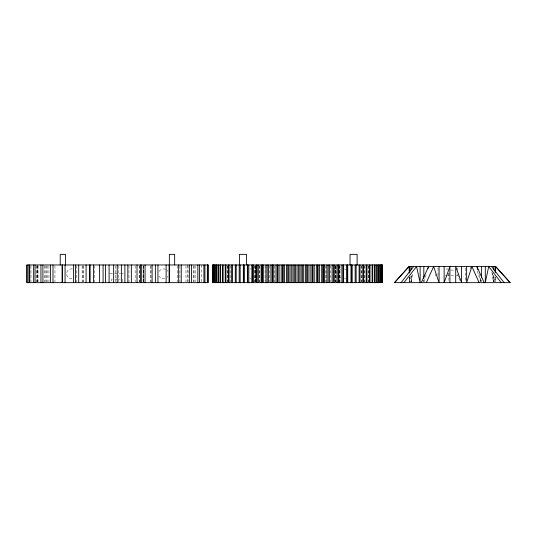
<?xml version="1.0" encoding="UTF-8"?>
<svg xmlns="http://www.w3.org/2000/svg" width="537" height="537" viewBox="0 0 537 537"><rect width="100%" height="100%" fill="white"/><g stroke="black" fill="none" stroke-linecap="round" stroke-linejoin="round"><path stroke-width="0.4" stroke-dasharray="2.69 2.01" d="M495.309 277.018L495.148 281.844L495.121 277.018M495.074 277.018L494.832 281.844L494.799 277.018M411.013 281.844L412 274.602M411.268 281.844L412.49 273.796M423.31 281.844L423.774 280.24L423.821 281.844M424.042 281.885L426.083 274.984M470.217 268.856L470.996 266.553M450.765 270.091L454.45 270.091M109.783 273.81L113.314 273.81M114.582 273.81L120.147 273.81M120.684 273.81L124.215 273.81M445.26 275.4L446.885 275.4M447.549 275.4L449.16 275.4M450.912 275.4L454.45 275.4M456.316 275.4L457.739 275.4M112.414 279.112L111.696 279.112L111.696 281.945M114.864 279.112L117.012 279.112M118.174 279.112L120.147 279.112M122.121 279.112L122.308 281.945M457.47 274.219L458.571 277.287M458.846 278.052L459.672 280.354M435.225 274.219L435.729 275.75M477.413 271.151L480.575 281.885M478.997 273.796L481.313 281.844M491.892 272.185L493.355 281.844M492.402 272.991L493.61 281.844M409.825 282.65L409.55 277.018L409.503 281.844M409.342 277.824L409.476 281.844M448.912 272.991L448.919 281.844M493.718 275.407L493.718 281.844M493.476 275.407L493.476 281.844M481.548 280.24L481.548 281.844M480.803 278.629L480.803 281.844M465.559 268.164L465.559 281.844M457.618 267.97L457.618 270.091M448.966 273.125L448.966 275.4M447.006 267.97L447.006 270.091M437.997 268.164L437.997 276.213M411.147 276.213L411.147 281.844M410.906 276.213L410.906 281.844M409.825 277.018L409.825 281.844M368.389 265.768L368.389 281.844M368.187 265.768L368.187 281.844M364.892 265.768L364.892 281.844M364.657 265.768L364.657 281.844M361.763 265.768L361.763 281.844M361.508 265.768L361.508 281.844M339.975 265.768L340.008 281.844M339.84 265.768L339.84 281.844M339.693 265.768L339.693 281.844M336.075 265.768L336.075 281.844L335.927 265.768M335.853 265.768L335.853 281.844M335.699 265.768L335.699 281.844M335.41 265.768L335.41 281.844M334.981 265.768L334.981 281.844M330.611 265.768L330.631 281.844M326.214 265.768L326.214 281.844M325.784 265.768L325.784 281.844M274.776 265.768L274.776 281.844M269.406 265.768L269.44 281.844M265.063 265.768L265.097 281.844M259.626 265.768L259.626 281.844M259.284 265.768L259.284 281.844M255.746 265.768L255.746 281.844M255.498 265.768L255.498 281.844M255.377 265.768L255.377 281.844M255.33 281.844L255.276 265.768L255.256 281.844M254.988 265.768L254.988 281.844M254.504 265.768L254.504 281.844M230.353 265.768L230.353 281.844M227.493 265.768L227.493 281.844M227.279 265.768L227.279 281.844M201.247 264.963L201.247 281.844M195.139 265.768L195.139 281.844M194.005 265.768L193.958 281.844M193.844 265.768L193.844 281.844M188.044 265.768L188.044 281.844M187.809 264.963L187.809 281.844M185.963 265.768L185.963 281.844M179.942 265.768L179.942 281.844M177.291 265.768L177.291 281.844M150.978 265.768L150.978 281.844M150.863 265.768L150.863 281.844M143.507 265.768L143.507 281.844M143.352 265.768L143.352 282.65M139.372 265.768L139.372 281.844M139.325 265.768L139.325 281.844M135.136 265.768L135.136 281.844M128.981 265.768L128.961 281.844M118.61 265.768L118.623 281.844M115.395 265.768L115.374 281.844M94.673 265.768L94.673 281.844M83.141 265.768L83.141 281.844M83.02 265.768L83.02 281.844M82.168 265.768L82.148 281.844M76.556 265.768L76.556 281.844M54.955 265.768L54.955 281.844M48.941 265.768L48.941 281.844M47.088 265.768L47.088 281.844M46.853 265.768L46.853 281.844M45.155 265.768L45.155 281.844M44.195 265.768L44.195 281.844M38.046 265.768L38.046 281.844M37.342 264.963L37.342 281.844M37.261 265.768L37.261 281.844M37.04 265.768L37.04 281.844M36.731 265.768L36.731 281.844M30.978 265.768L30.978 281.844M71.951 278.737A4.954 4.954 0 0 1 66.561 273.602A4.954 4.954 0 0 1 72.354 268.93M167.799 276.253A4.954 4.954 0 0 1 167.02 277.287M164.805 278.582A4.954 4.954 0 0 1 159.22 276.313M159.187 271.36A4.954 4.954 0 0 1 165.94 269.5M166.973 270.279A4.954 4.954 0 0 1 167.766 271.306M255.565 276.313A4.954 4.954 0 0 1 254.773 277.334M251.262 278.757A4.954 4.954 0 0 1 249.98 278.582M250.047 269.017A4.954 4.954 0 0 1 251.329 268.856M254.82 270.326A4.954 4.954 0 0 1 255.599 271.36M345.727 278.099A4.954 4.954 0 0 1 344.532 278.589M340.773 278.099A4.954 4.954 0 0 1 339.746 277.307M339.746 270.306A4.954 4.954 0 0 1 340.773 269.52M344.532 269.024A4.954 4.954 0 0 1 345.727 269.52M143.775 281.844L143.775 265.768L143.708 281.844"/><path stroke-width="0.81" d="M455.705 282.65L455.712 266.553L461.538 282.65L461.538 266.553M495.476 272.185L495.664 266.553L408.952 266.553L394.48 282.65L510.15 282.65L495.664 266.553M427.888 268.856L428.566 266.553L421.317 282.65M426.331 282.65L433.627 266.553L439.065 282.65L439.065 266.553M401.032 282.65L413.584 266.553M403.918 282.65L416.551 266.553L420.135 282.65L420.135 266.553M394.473 282.65L409.033 266.553L409.348 272.991M495.591 266.553L510.15 282.65M491.523 266.553L504.095 282.65M501.189 282.65L488.697 266.553L485.287 282.65L485.287 266.553M484.166 282.65L476.916 266.553L477.843 269.775M479.145 282.65L471.916 266.553L466.626 282.65L466.626 266.553M495.121 266.553L495.121 272.185M493.718 266.553L493.718 269.775M481.548 266.553L481.548 277.824M449.905 282.65L449.905 266.553L444.126 282.65L444.126 266.553M423.821 266.553L423.821 278.629M411.147 266.553L411.147 269.775M409.825 266.553L409.825 272.185M382.008 264.963L382.008 282.65M381.881 264.963L381.881 282.65M381.337 264.963L381.337 282.65M381.122 264.963L381.122 282.65M380.31 264.963L380.31 282.65M380.015 264.963L380.015 282.65M378.934 264.963L378.934 282.65M378.551 264.963L378.551 282.65M377.202 264.963L377.202 282.65M376.739 264.963L376.739 282.65M375.128 264.963L375.128 282.65M374.584 264.963L374.584 282.65M372.725 264.963L372.725 282.65M372.101 264.963L372.101 282.65M370 264.963L370 282.65M369.302 264.963L369.302 282.65M366.966 264.963L366.966 282.65M366.194 264.963L366.194 282.65M363.63 264.963L363.63 282.65M362.79 264.963L362.79 282.65M360.018 264.963L360.018 282.65M359.105 264.963L359.105 282.65M357.118 264.963L357.118 254.35L350.043 254.35L350.043 264.963M356.132 264.963L356.132 282.65M355.165 264.963L355.165 282.65M351.997 264.963L351.997 282.65M351.795 264.963L351.795 282.65M350.97 264.963L350.97 282.65M347.714 264.963L347.714 282.65M347.627 264.963L347.627 282.65M346.546 264.963L346.546 282.65M343.425 264.963L343.425 282.65M343.042 264.963L343.042 282.65M341.915 264.963L341.915 282.65M338.934 264.963L338.934 282.65M338.27 264.963L338.27 282.65M337.095 264.963L337.095 282.65M334.262 264.963L334.262 282.65M333.316 264.963L333.316 282.65M332.101 264.963L332.101 282.65M329.436 264.963L329.436 282.65M328.208 264.963L328.208 282.65M326.959 264.963L326.959 282.65M324.476 264.963L324.476 282.65M323.22 264.963L323.22 282.65M322.972 264.963L322.972 282.65M321.697 264.963L321.697 282.65M319.401 264.963L319.401 282.65M318.112 264.963L318.112 282.65M317.622 264.963L317.622 282.65M316.327 264.963L316.327 282.65M314.226 264.963L314.226 282.65M312.923 264.963L312.923 282.65M312.192 264.963L312.192 282.65M310.876 264.963L310.876 282.65M308.983 264.963L308.983 282.65M307.667 264.963L307.667 282.65M306.694 264.963L306.694 282.65M305.372 264.963L305.372 282.65M303.694 264.963L303.694 282.65M302.365 264.963L302.365 282.65M301.156 264.963L301.156 282.65M299.827 264.963L299.827 282.65M298.377 264.963L298.377 282.65M297.042 264.963L297.042 282.65M295.605 264.963L295.605 282.65M294.276 264.963L294.276 282.65M293.054 264.963L293.054 282.65M291.725 264.963L291.725 282.65M290.067 264.963L290.067 282.65M288.738 264.963L288.738 282.65M287.751 264.963L287.751 282.65M286.429 264.963L286.429 282.65M284.556 264.963L284.556 282.65M283.241 264.963L283.241 282.65M282.489 264.963L282.489 282.65M281.18 264.963L281.18 282.65M279.099 264.963L279.099 282.65M277.804 264.963L277.804 282.65M277.293 264.963L277.293 282.65M276.005 264.963L276.005 282.65M273.722 264.963L273.722 282.65M272.447 264.963L272.447 282.65M272.178 264.963L272.178 282.65M270.917 264.963L270.917 282.65M268.446 264.963L268.446 282.65M267.178 264.963L267.198 282.65M265.949 264.963L265.949 282.65M263.298 264.963L263.298 282.65M262.304 264.963L262.304 282.65M262.083 264.963L262.083 282.65M261.11 264.963L261.11 282.65M258.297 264.963L258.297 282.65M257.116 264.963L257.116 282.65M256.431 264.963L256.431 282.65M253.457 264.963L253.457 282.65M252.323 264.963L252.323 282.65M251.927 264.963L251.927 282.65M248.812 264.963L248.812 282.65M247.725 264.963L247.725 282.65M247.617 264.963L247.617 282.65M246.49 264.963L246.49 254.35L239.415 254.35L239.415 264.963M244.375 264.963L244.375 282.65M243.523 264.963L243.523 282.65M243.342 264.963L243.342 282.65M240.16 264.963L240.16 282.65M239.187 264.963L239.187 282.65M236.193 264.963L236.193 282.65M235.28 264.963L235.28 282.65M232.494 264.963L232.494 282.65M231.642 264.963L231.642 282.65M229.064 264.963L229.064 282.65M228.285 264.963L228.285 282.65M225.936 264.963L225.936 282.65M225.231 264.963L225.231 282.65M223.11 264.963L223.11 282.65M222.479 264.963L222.479 282.65M220.606 264.963L220.606 282.65M220.049 264.963L220.049 282.65M218.425 264.963L218.425 282.65M217.955 264.963L217.955 282.65M216.586 264.963L216.586 282.65M216.196 264.963L216.196 282.65M215.095 264.963L215.095 282.65M214.787 264.963L214.787 282.65M213.954 264.963L213.954 282.65M213.733 264.963L213.733 282.65M213.176 264.963L213.176 282.65M213.041 264.963L213.041 282.65M212.753 264.963L212.753 282.65M207.826 264.963L207.826 282.65M207.745 264.963L207.745 282.65M207.349 264.963L207.349 282.65M204.919 264.963L204.919 282.65M203.919 264.963L203.919 282.65M199.442 264.963L199.442 282.65M197.858 264.963L197.858 282.65M191.467 264.963L191.467 282.65M189.36 264.963L189.36 282.65M181.244 264.963L181.244 282.65M178.673 264.963L178.673 282.65M174.659 264.963L174.659 254.35L169.35 254.35L169.35 264.963M169.578 264.963L169.578 282.65M169.081 264.963L169.081 282.65M166.128 264.963L166.128 282.65M157.938 264.963L157.938 282.65M155.354 264.963L155.354 282.65M152.099 264.963L152.099 282.65M145.064 264.963L145.064 282.65M141.694 264.963L141.694 282.65M140.472 264.963L140.472 282.65M137.022 264.963L137.022 282.65M131.35 264.963L131.35 282.65M127.84 264.963L127.84 282.65M124.893 264.963L124.893 282.65M121.349 264.963L121.349 282.65M117.214 264.963L117.214 282.65M113.663 264.963L113.663 282.65M109.085 264.963L109.085 282.65M105.554 264.963L105.554 282.65M103.084 264.963L103.084 282.65M99.607 264.963L99.607 282.65M93.532 264.963L93.532 282.65M90.129 264.963L90.129 282.65M89.39 264.963L89.39 282.65M86.088 264.963L86.088 282.65M78.704 264.963L78.704 282.65M75.522 264.963L75.522 282.65M73.522 264.963L73.522 282.65M65.548 264.963L65.548 254.35L60.238 254.35L60.238 264.963M65.058 264.963L65.058 282.65M62.292 264.963L62.292 282.65M62.198 264.963L62.198 282.65M53.002 264.963L53.002 282.65M50.552 264.963L50.552 282.65M42.9 264.963L42.9 282.65M40.94 264.963L40.94 282.65M35.066 264.963L35.066 282.65M33.65 264.963L33.65 282.65M29.736 264.963L29.736 282.65M28.904 264.963L28.904 282.65M27.072 264.963L27.072 282.65M208.047 264.963L26.85 264.963L26.85 282.65L208.047 282.65L208.047 264.963M382.31 264.963L212.692 264.963L212.692 282.65L382.31 282.65L382.27 264.963"/></g></svg>
